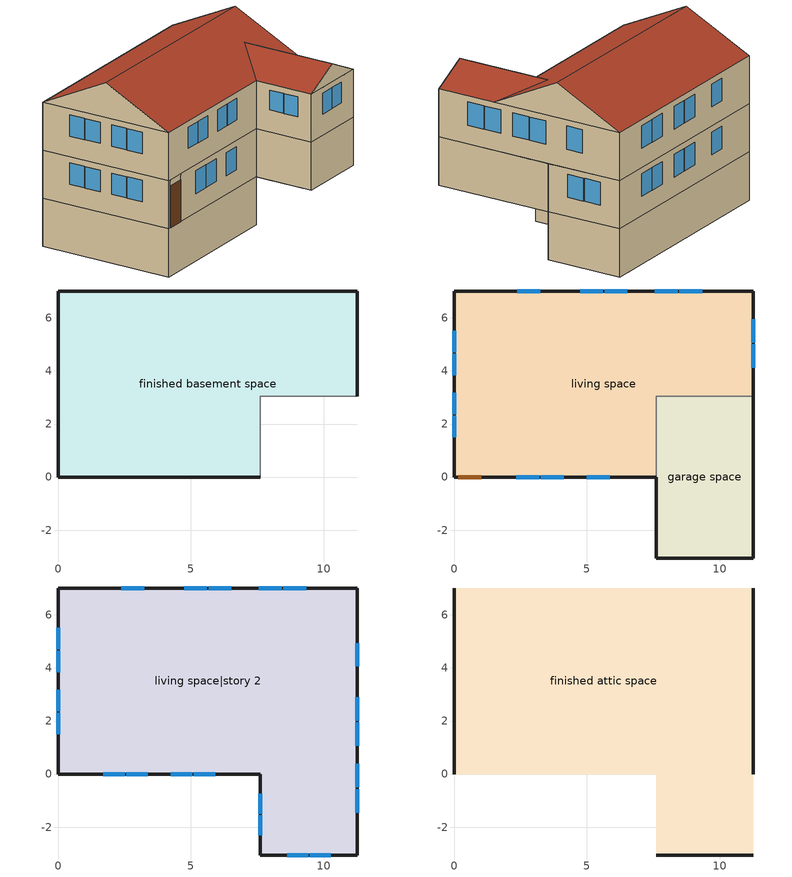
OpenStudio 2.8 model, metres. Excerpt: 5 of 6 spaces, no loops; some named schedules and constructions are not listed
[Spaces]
finished basement space
 floor foundation (FloorFndGrndFinB): 0,0 0,7.01 11.28,7.01 11.28,3.05 7.62,3.05 7.62,0 z-2.44
 wall foundation (WallFndGrndFinB): 11.28,3.05 11.28,7.01 0,7.01 0,0 7.62,0 z-2.44:0
 wall adiabatic (WallIntFinUninsFin): 7.62,0 7.62,3.05 11.28,3.05 z-2.44:0
garage space
 floor foundation (FloorFndGrndUnfinSlab): 7.62,-3.05 7.62,3.05 11.28,3.05 11.28,-3.05 z0
 wall outside (WallExtUninsUnfin): 7.62,0 7.62,-3.05 11.28,-3.05 11.28,3.05 z0:2.44
 wall to living space (WallIntFinInsUnfin Reversed): 11.28,3.05 7.62,3.05 7.62,0 z0:2.44
living space
 floor to finished basement space (FloorFinUninsFin): 0,0 0,7.01 11.28,7.01 11.28,3.05 7.62,3.05 7.62,0 z0
 wall outside (WallExtInsFin): 11.28,3.05 11.28,7.01 0,7.01 0,0 0.13,0 1.05,0 7.62,0 z0:2.44
 window (WindowConstruction): 2.34,0 3.21,0 / 3.27,0 4.14,0 / 5,0 5.86,0 / 9.35,7.01 8.49,7.01 / 8.43,7.01 7.57,7.01 / 6.53,7.01 5.67,7.01 / 5.61,7.01 4.75,7.01 / 3.25,7.01 2.39,7.01 z0.98:2.13; 0,5.52 0,4.7 / 0,4.64 0,3.83 / 0,3.18 0,2.37 / 0,2.31 0,1.49 z1.05:2.13; 11.28,4.12 11.28,5 / 11.28,5.06 11.28,5.94 z0.96:2.13
 door (Door): 0.15,0 1.02,0 z0:2.13
living space|story 2
 floor to garage space (FloorFinInsUnfin): 11.28,3.05 11.28,-3.05 7.62,-3.05 7.62,3.05 z2.44
 floor to living space (FloorFinUninsFin): 11.28,7.01 11.28,3.05 7.62,3.05 7.62,0 0,0 0,7.01 z2.44
 wall outside (WallExtInsFin): 0,7.01 0,0 7.62,0 7.62,-3.05 11.28,-3.05 11.28,7.01 0,7.01 z2.44:4.88
 window (WindowConstruction): 1.7,0 2.51,0 / 2.57,0 3.38,0 / 4.24,0 5.05,0 / 5.11,0 5.92,0 / 0,5.52 0,4.7 / 0,4.64 0,3.83 / 0,3.18 0,2.37 / 0,2.31 0,1.49 z3.49:4.57; 8.62,-3.05 9.42,-3.05 / 9.48,-3.05 10.27,-3.05 z3.51:4.57; 9.35,7.01 8.49,7.01 / 8.43,7.01 7.57,7.01 / 6.53,7.01 5.67,7.01 / 5.61,7.01 4.75,7.01 / 3.25,7.01 2.39,7.01 z3.42:4.57; 7.62,-0.73 7.62,-1.49 / 7.62,-1.55 7.62,-2.31 z3.56:4.57; 11.28,-1.45 11.28,-0.56 / 11.28,-0.5 11.28,0.38 / 11.28,1.07 11.28,1.95 / 11.28,2.01 11.28,2.9 / 11.28,4.05 11.28,4.94 z3.39:4.57
finished attic space
 floor to living space|story 2 (FloorFinUninsFin): 11.28,7.01 11.28,0 0,0 0,7.01 z4.88; 7.62,-3.05 7.62,0 11.28,0 11.28,-3.05 z4.88
 wall outside (WallExtInsFin): 0,3.51,6.63 0,7.01,4.88 0,0,4.88; 11.28,3.51,6.63 11.28,0,4.88 11.28,7.01,4.88; 7.62,-3.05,4.88 11.28,-3.05,4.88 9.45,-3.05,5.79
 roof outside (RoofFinInsExt): 0,3.51,6.63 11.28,3.51,6.63 11.28,7.01,4.88 0,7.01,4.88; 7.62,0,4.88 7.62,-3.05,4.88 9.45,-3.05,5.79 9.45,1.83,5.79; 11.28,0,4.88 9.45,1.83,5.79 9.45,-3.05,5.79 11.28,-3.05,4.88; 0,3.51,6.63 0,0,4.88 7.62,0,4.88 9.45,1.83,5.79 11.28,0,4.88 11.28,3.51,6.63
[Construction]
FloorFinInsUnfin Reversed: Floor Covering, Wood Floor, RoofSheathing, FloorIns
FloorFinUninsFin Reversed: Floor Covering, Wood Floor, RoofSheathing, FloorFinStudAndAirFloor, Drywall 0.5 in.
WallIntFinInsUnfin: WallSheathing, WallStudAndCavity 1
[Schedule:Day]
res occupants schedule allday1; res occupants schedule allday2; res occupants schedule allday3; res occupants schedule allday4; res occupants schedule allday5; res occupants schedule allday6; res occupants schedule allday7; res occupants schedule allday8; res occupants schedule allday9; res occupants schedule allday10; res occupants schedule allday11; res occupants schedule allday12: 7, 0, 1, 8, 0, 0.88, 9, 0, 0.41, 16, 0, 0.24, 17, 0, 0.29, 18, 0, 0.55, 21, 0, 0.9, 24, 0, 1
Window shading schedule allday1; Window shading schedule allday2; Window shading schedule allday3; Window shading schedule allday4; Window shading schedule allday11; Window shading schedule allday12; res shower schedule allday5; res bath schedule allday1; res bath schedule allday2; res bath schedule allday3; res bath schedule allday4; res bath schedule allday6; res bath schedule allday7; Schedule Day 12; Schedule Day 13; Schedule Day 11; Schedule Day 16; res refrig schedule winter design; Schedule Day 17; res cw schedule allday2; res cw schedule allday3; res cw schedule allday4; res cw schedule allday6; Schedule Day 18; res cd gas schedule allday2; res cd gas schedule allday3; res cd gas schedule allday4; res cd gas schedule allday6; Schedule Day 19; res dw schedule allday1; res dw schedule allday2; res dw schedule allday4; res dw schedule allday5; res dw schedule allday7; Schedule Day 22; res range gas|false schedule winter design; Schedule Day 25; res lighting interior winter design; Schedule Day 28; res lighting garage winter design; Schedule Day 31; res lighting exterior winter design; Schedule Day 34; res misc plug loads schedule winter design; res mv_1 dryer exhaust schedule allday2; res mv_1 dryer exhaust schedule allday3; res mv_1 dryer exhaust schedule allday4; res mv_1 dryer exhaust schedule allday6: 24, 0, 0
Window shading schedule allday5; Window shading schedule allday6; Window shading schedule allday7; Window shading schedule allday8; Window shading schedule allday9; Window shading schedule allday10; res ceil fan schedule allday1; res ceil fan schedule allday2; res ceil fan schedule allday3; res ceil fan schedule allday4; res ceil fan schedule allday5; res ceil fan schedule allday6; res ceil fan schedule allday7; res ceil fan schedule allday8; res ceil fan schedule allday9; res ceil fan schedule allday10; res ceil fan schedule allday11; res ceil fan schedule allday12; res refrig schedule summer design; res range gas|false schedule summer design; res lighting interior summer design; res lighting garage summer design; res lighting exterior summer design; res misc plug loads schedule summer design: 24, 0, 1
res shower schedule allday1: 17, 50, 0, 18, 0, 0.0792065, 18, 10, 0.316826, 24, 0, 0
res shower schedule allday2: 23, 0, 0, 23, 10, 0.248714, 24, 0, 0
res shower schedule allday3: 9, 40, 0, 10, 0, 0.319912, 10, 10, 0, 10, 20, 0.464365, 24, 0, 0
res shower schedule allday4: 8, 10, 0, 8, 20, 0.172128, 8, 30, 0.258193, 24, 0, 0
res shower schedule allday6: 5, 10, 0, 5, 20, 0.35256, 5, 30, 0.493583, 21, 20, 0, 21, 30, 0.220132, 21, 40, 0.366887, 24, 0, 0
res shower schedule allday7: 3, 50, 0, 4, 0, 0.157899, 4, 30, 0, 4, 40, 0.489101, 4, 50, 0.0978202, 9, 40, 0, 9, 50, 0.154225, 24, 0, 0
res sink schedule allday1: 6, 40, 0, 6, 50, 0.0086028, 7, 30, 0, 7, 40, 0.0212629, 11, 50, 0, 12, 0, 0.01205, 12, 10, 0.0746492, 12, 40, 0, 12, 50, 0.0014948, 14, 0, 0, 14, 10, 0.0018914, 14, 30, 0, 14, 40, 0.0430445, 15, 30, 0, 15, 40, 0.0015863, 15, 50, 0.0124771, 16, 0, 0.0140024, 18, 10, 0, 18, 20, 0.0001525, 18, 40, 0, 18, 50, 0.108054, 19, 0, 0.0105552, 19, 10, 0.0058572, 19, 30, 0, 19, 40, 0.002593, 21, 0, 0, 21, 10, 0.0084808, 21, 20, 0.0346858, 22, 10, 0, 22, 20, 0.0104026, 22, 50, 0, 23, 0, 0.0011897, 24, 0, 0
res sink schedule allday2: 7, 30, 0, 7, 40, 0.0137584, 7, 50, 0, 8, 0, 0.0368517, 9, 50, 0, 10, 0, 0.111562, 10, 10, 0.0028066, 10, 20, 0, 10, 30, 0.0716901, 12, 30, 0, 12, 40, 0.028432, 15, 20, 0, 15, 30, 0.0456376, 17, 20, 0, 17, 30, 0.0330994, 19, 10, 0, 19, 20, 0.0031117, 19, 30, 0.0042709, 24, 0, 0
res sink schedule allday3: 0, 30, 0, 0, 40, 0.0021049, 3, 30, 0, 3, 40, 0.0138499, 3, 50, 0.0053386, 11, 10, 0, 11, 20, 0.0322758, 11, 30, 0.0024405, 13, 20, 0, 13, 30, 0.0039048, 14, 20, 0, 14, 30, 0.0010677, 16, 30, 0, 16, 40, 0.0026236, 17, 0, 0, 17, 10, 0.0176327, 18, 30, 0, 18, 40, 0.0690055, 22, 20, 0, 22, 30, 0.0258389, 22, 40, 0.0006406, 23, 10, 0, 23, 20, 0.0341672, 24, 0, 0
res sink schedule allday4: 1, 50, 0, 2, 0, 0.03554, 4, 50, 0, 5, 0, 0.0367907, 7, 0, 0, 7, 10, 0.0053996, 7, 20, 0.0198597, 7, 30, 0.0270592, 8, 20, 0, 8, 30, 0.0179683, 8, 40, 0.0655889, 8, 50, 0.0573215, 9, 0, 0, 9, 10, 0.138987, 10, 30, 0, 10, 40, 0.0021354, 11, 10, 0, 11, 20, 0.144966, 11, 30, 0.143319, 11, 40, 0.0082062, 11, 50, 0.0019829, 12, 0, 0.0206833, 14, 10, 0, 14, 20, 0.0084808, 14, 30, 0.00241, 14, 40, 0, 14, 50, 0.0370653, 15, 50, 0, 16, 0, 0.0349298, 17, 10, 0, 17, 20, 0.0017389, 17, 50, 0, 18, 0, 0.035662, 18, 10, 0.0040268, 19, 0, 0, 19, 10, 0.151373, 22, 20, 0, 22, 30, 0.0772118, 24, 0, 0
res sink schedule allday5: 0, 10, 0.0152837, 6, 10, 0, 6, 20, 0.202196, 6, 30, 0.354088, 7, 40, 0, 7, 50, 0.0074436, 12, 0, 0, 12, 10, 0.0003356, 12, 20, 0.0276693, 12, 40, 0, 12, 50, 0.0931361, 13, 10, 0, 13, 20, 0.0402379, 14, 10, 0, 14, 20, 0.0084198, 17, 0, 0, 17, 10, 0.050488, 17, 30, 0, 17, 40, 0.0607687, 18, 0, 0, 18, 10, 0.0286455, 19, 30, 0, 19, 40, 0.0096095, 20, 0, 0, 20, 10, 0.0325808, 22, 40, 0, 22, 50, 0.033435, 24, 0, 0
res sink schedule allday6: 1, 40, 0, 1, 50, 0.156315, 6, 10, 0, 6, 20, 0.0126602, 8, 0, 0, 8, 10, 0.0030506, 8, 20, 0.0008847, 8, 40, 0, 8, 50, 0.0012508, 9, 50, 0, 10, 0, 0.132947, 12, 0, 0, 12, 10, 0.0358756, 13, 40, 0, 13, 50, 0.0626601, 14, 0, 0.0663819, 15, 0, 0, 15, 10, 0.0149481, 15, 50, 0, 16, 0, 0.0352655, 16, 50, 0, 17, 0, 0.0036608, 17, 20, 0, 17, 30, 0.033496, 17, 40, 0, 17, 50, 0.0455765, 18, 0, 0.0424649, 18, 10, 0.0245882, 18, 20, 0.0461866, 18, 30, 0.190055, 18, 40, 0.0491153, 19, 10, 0, 19, 20, 0.0698597, 19, 30, 0, 19, 40, 0.0044844, 19, 50, 0.0025016, 22, 0, 0, 22, 10, 0.0629652, 23, 0, 0, 23, 10, 0.0049115, 24, 0, 0
res sink schedule allday7: 5, 20, 0, 5, 30, 0.0002135, 5, 40, 0.0007931, 6, 0, 0, 6, 10, 0.0058267, 6, 40, 0, 6, 50, 0.266565, 7, 0, 0.0653753, 7, 10, 0, 7, 20, 0.0323673, 9, 0, 0, 9, 10, 0.0221477, 9, 50, 0, 10, 0, 0.0261134, 11, 40, 0, 11, 50, 0.00964, 12, 20, 0, 12, 30, 0.0394753, 16, 0, 0, 16, 10, 0.158145, 16, 20, 0.0459426, 16, 30, 0.0755339, 16, 40, 0.0537828, 17, 10, 0, 17, 20, 0.140635, 17, 30, 0.0449664, 17, 40, 0.0014338, 18, 40, 0, 18, 50, 0.0034777, 19, 0, 0.0079621, 21, 0, 0, 21, 10, 0.059701, 21, 20, 0.0100061, 22, 40, 0, 22, 50, 0.0027456, 23, 30, 0, 23, 40, 9.15e-05, 23, 50, 0.047895, 24, 0, 0
res bath schedule allday5: 10, 30, 0, 10, 50, 0.361288, 24, 0, 0
res hot water distribution schedule allday1; res hot water distribution schedule allday2; res hot water distribution schedule allday3; res hot water distribution schedule allday4; res hot water distribution schedule allday5; res hot water distribution schedule allday6; res hot water distribution schedule allday7; res hot water distribution schedule allday8; res hot water distribution schedule allday9; res hot water distribution schedule allday10; res hot water distribution schedule allday11; res hot water distribution schedule allday12: 1, 0, 0.078424, 2, 0, 0.0392749, 4, 0, 0.00981873, 5, 0, 0.0392749, 6, 0, 0.274547, 7, 0, 0.941213, 8, 0, 1, 9, 0, 0.960725, 10, 0, 0.843152, 11, 0, 0.764728, 12, 0, 0.60788, 13, 0, 0.529456, 15, 0, 0.470544, 16, 0, 0.411757, 17, 0, 0.548968, 18, 0, 0.725453, 19, 0, 0.86279, 20, 0, 0.823515, 21, 0, 0.745091, 22, 0, 0.60788, 23, 0, 0.529456, 24, 0, 0.294058
res heating setpoint allday1; res heating setpoint allday2; res heating setpoint allday3; res heating setpoint allday4; res heating setpoint allday5; res heating setpoint allday6; res heating setpoint allday7; res heating setpoint allday8; res heating setpoint allday9; res heating setpoint allday10; res heating setpoint allday11; res heating setpoint allday12: 24, 0, 21.6667
res heating setpoint winter design; res cooling setpoint winter design: 24, 0, 21.1111
res heating setpoint summer design; res cooling setpoint summer design; res nv_1 temp schedule allday1; res nv_1 temp schedule allday2; res nv_1 temp schedule allday3; res nv_1 temp schedule allday4; res nv_1 temp schedule allday11; res nv_1 temp schedule allday12: 24, 0, 23.8889
res cooling setpoint allday1; res cooling setpoint allday2; res cooling setpoint allday3; res cooling setpoint allday4; res cooling setpoint allday5; res cooling setpoint allday6; res cooling setpoint allday7; res cooling setpoint allday8; res cooling setpoint allday9; res cooling setpoint allday10; res cooling setpoint allday11; res cooling setpoint allday12: 1, 0, 24.4444, 2, 0, 24.4444, 3, 0, 24.4444, 4, 0, 24.4444, 5, 0, 24.4444, 6, 0, 24.4444, 7, 0, 24.4444, 8, 0, 24.4444, 9, 0, 24.4444, 10, 0, 24.4444, 11, 0, 24.4444, 12, 0, 24.4444, 13, 0, 24.4444, 14, 0, 24.4444, 15, 0, 24.4444, 16, 0, 24.4444, 17, 0, 24.4444, 18, 0, 24.4444, 19, 0, 24.4444, 20, 0, 24.4444, 21, 0, 24.4444, 22, 0, 24.4444, 23, 0, 24.4444, 24, 0, 24.4444
res ceil fan benchmark|finished basement space schedule allday1; res ceil fan benchmark|finished basement space schedule allday12: 1, 0, 0.559347, 3, 0, 0.517396, 4, 0, 0.503412, 5, 0, 0.461461, 6, 0, 0.503412, 7, 0, 0.601298, 8, 0, 0.657232, 9, 0, 0.475445, 10, 0, 0.321624, 11, 0, 0.335608, 12, 0, 0.349592, 13, 0, 0.335608, 14, 0, 0.391543, 15, 0, 0.433494, 16, 0, 0.447477, 17, 0, 0.545363, 18, 0, 0.741134, 19, 0, 0.880971, 20, 0, 0.936905, 21, 0, 0.99284, 22, 0, 0.964873, 23, 0, 0.825036, 24, 0, 0.699183
res ceil fan benchmark|finished basement space schedule allday2: 1, 0, 0.56338, 3, 0, 0.521127, 4, 0, 0.507042, 5, 0, 0.464789, 6, 0, 0.507042, 7, 0, 0.605634, 8, 0, 0.661972, 9, 0, 0.478873, 10, 0, 0.323944, 11, 0, 0.338028, 12, 0, 0.352113, 13, 0, 0.338028, 14, 0, 0.394366, 15, 0, 0.43662, 16, 0, 0.450704, 17, 0, 0.549296, 18, 0, 0.746479, 19, 0, 0.887324, 20, 0, 0.943662, 21, 0, 1, 22, 0, 0.971831, 23, 0, 0.830986, 24, 0, 0.704225
res ceil fan benchmark|finished basement space schedule allday3; res ceil fan benchmark|finished basement space schedule allday5: 1, 0, 0.445057, 3, 0, 0.411678, 4, 0, 0.400551, 5, 0, 0.367172, 6, 0, 0.400551, 7, 0, 0.478436, 8, 0, 0.522942, 9, 0, 0.378298, 10, 0, 0.255908, 11, 0, 0.267034, 12, 0, 0.278161, 13, 0, 0.267034, 14, 0, 0.31154, 15, 0, 0.344919, 16, 0, 0.356046, 17, 0, 0.433931, 18, 0, 0.5897, 19, 0, 0.700965, 20, 0, 0.74547, 21, 0, 0.789976, 22, 0, 0.767723, 23, 0, 0.656459, 24, 0, 0.556321
res ceil fan benchmark|finished basement space schedule allday4: 1, 0, 0.443264, 3, 0, 0.410019, 4, 0, 0.398938, 5, 0, 0.365693, 6, 0, 0.398938, 7, 0, 0.476509, 8, 0, 0.520835, 9, 0, 0.376775, 10, 0, 0.254877, 11, 0, 0.265959, 12, 0, 0.27704, 13, 0, 0.265959, 14, 0, 0.310285, 15, 0, 0.34353, 16, 0, 0.354611, 17, 0, 0.432183, 18, 0, 0.587325, 19, 0, 0.698141, 20, 0, 0.742468, 21, 0, 0.786794, 22, 0, 0.764631, 23, 0, 0.653815, 24, 0, 0.55408
res ceil fan benchmark|finished basement space schedule allday6; res ceil fan benchmark|finished basement space schedule allday9: 1, 0, 0.370657, 3, 0, 0.342857, 4, 0, 0.333591, 5, 0, 0.305792, 6, 0, 0.333591, 7, 0, 0.398456, 8, 0, 0.435522, 9, 0, 0.315058, 10, 0, 0.213128, 11, 0, 0.222394, 12, 0, 0.23166, 13, 0, 0.222394, 14, 0, 0.25946, 15, 0, 0.287259, 16, 0, 0.296525, 17, 0, 0.36139, 18, 0, 0.49112, 19, 0, 0.583784, 20, 0, 0.62085, 21, 0, 0.657916, 22, 0, 0.639383, 23, 0, 0.546719, 24, 0, 0.463321
res ceil fan benchmark|finished basement space schedule allday7; res ceil fan benchmark|finished basement space schedule allday8: 1, 0, 0.367968, 3, 0, 0.34037, 4, 0, 0.331171, 5, 0, 0.303573, 6, 0, 0.331171, 7, 0, 0.395565, 8, 0, 0.432362, 9, 0, 0.312772, 10, 0, 0.211581, 11, 0, 0.220781, 12, 0, 0.22998, 13, 0, 0.220781, 14, 0, 0.257577, 15, 0, 0.285175, 16, 0, 0.294374, 17, 0, 0.358768, 18, 0, 0.487557, 19, 0, 0.579549, 20, 0, 0.616346, 21, 0, 0.653142, 22, 0, 0.634744, 23, 0, 0.542752, 24, 0, 0.459959
res ceil fan benchmark|finished basement space schedule allday10: 1, 0, 0.443712, 3, 0, 0.410434, 4, 0, 0.399341, 5, 0, 0.366063, 6, 0, 0.399341, 7, 0, 0.476991, 8, 0, 0.521362, 9, 0, 0.377156, 10, 0, 0.255135, 11, 0, 0.266227, 12, 0, 0.27732, 13, 0, 0.266227, 14, 0, 0.310599, 15, 0, 0.343877, 16, 0, 0.35497, 17, 0, 0.43262, 18, 0, 0.587919, 19, 0, 0.698847, 20, 0, 0.743218, 21, 0, 0.787589, 22, 0, 0.765404, 23, 0, 0.654476, 24, 0, 0.55464
res ceil fan benchmark|finished basement space schedule allday11: 1, 0, 0.442368, 3, 0, 0.40919, 4, 0, 0.398131, 5, 0, 0.364953, 6, 0, 0.398131, 7, 0, 0.475545, 8, 0, 0.519782, 9, 0, 0.376013, 10, 0, 0.254361, 11, 0, 0.265421, 12, 0, 0.27648, 13, 0, 0.265421, 14, 0, 0.309657, 15, 0, 0.342835, 16, 0, 0.353894, 17, 0, 0.431309, 18, 0, 0.586137, 19, 0, 0.696729, 20, 0, 0.740966, 21, 0, 0.785203, 22, 0, 0.763084, 23, 0, 0.652493, 24, 0, 0.55296
res refrig schedule allday1; res refrig schedule allday12: 1, 0, 0.610949, 2, 0, 0.595675, 3, 0, 0.580401, 4, 0, 0.565128, 6, 0, 0.549854, 7, 0, 0.580401, 8, 0, 0.610949, 10, 0, 0.626223, 12, 0, 0.610949, 15, 0, 0.641496, 16, 0, 0.626223, 17, 0, 0.672044, 18, 0, 0.733139, 19, 0, 0.763686, 20, 0, 0.733139, 21, 0, 0.717865, 22, 0, 0.702591, 23, 0, 0.672044, 24, 0, 0.626223
res refrig schedule allday2: 1, 0, 0.609489, 2, 0, 0.594252, 3, 0, 0.579015, 4, 0, 0.563777, 6, 0, 0.54854, 7, 0, 0.579015, 8, 0, 0.609489, 10, 0, 0.624726, 12, 0, 0.609489, 15, 0, 0.639964, 16, 0, 0.624726, 17, 0, 0.670438, 18, 0, 0.731387, 19, 0, 0.761861, 20, 0, 0.731387, 21, 0, 0.71615, 22, 0, 0.700912, 23, 0, 0.670438, 24, 0, 0.624726
res refrig schedule allday3; res refrig schedule allday4; res refrig schedule allday5: 1, 0, 0.791241, 2, 0, 0.77146, 3, 0, 0.751679, 4, 0, 0.731898, 6, 0, 0.712117, 7, 0, 0.751679, 8, 0, 0.791241, 10, 0, 0.811022, 12, 0, 0.791241, 15, 0, 0.830803, 16, 0, 0.811022, 17, 0, 0.870365, 18, 0, 0.949489, 19, 0, 0.989051, 20, 0, 0.949489, 21, 0, 0.929708, 22, 0, 0.909927, 23, 0, 0.870365, 24, 0, 0.811022
res refrig schedule allday6; res refrig schedule allday7; res refrig schedule allday8; res refrig schedule allday9: 1, 0, 0.8, 2, 0, 0.78, 3, 0, 0.76, 4, 0, 0.74, 6, 0, 0.72, 7, 0, 0.76, 8, 0, 0.8, 10, 0, 0.82, 12, 0, 0.8, 15, 0, 0.84, 16, 0, 0.82, 17, 0, 0.88, 18, 0, 0.96, 19, 0, 1, 20, 0, 0.96, 21, 0, 0.94, 22, 0, 0.92, 23, 0, 0.88, 24, 0, 0.82
res refrig schedule allday10: 1, 0, 0.679562, 2, 0, 0.662573, 3, 0, 0.645584, 4, 0, 0.628595, 6, 0, 0.611606, 7, 0, 0.645584, 8, 0, 0.679562, 10, 0, 0.696551, 12, 0, 0.679562, 15, 0, 0.71354, 16, 0, 0.696551, 17, 0, 0.747518, 18, 0, 0.815474, 19, 0, 0.849453, 20, 0, 0.815474, 21, 0, 0.798485, 22, 0, 0.781496, 23, 0, 0.747518, 24, 0, 0.696551
res refrig schedule allday11: 1, 0, 0.675182, 2, 0, 0.658303, 3, 0, 0.641423, 4, 0, 0.624544, 6, 0, 0.607664, 7, 0, 0.641423, 8, 0, 0.675182, 10, 0, 0.692062, 12, 0, 0.675182, 15, 0, 0.708942, 16, 0, 0.692062, 17, 0, 0.742701, 18, 0, 0.810219, 19, 0, 0.843978, 20, 0, 0.810219, 21, 0, 0.793339, 22, 0, 0.77646, 23, 0, 0.742701, 24, 0, 0.692062
res cw schedule allday1: 8, 0, 0, 8, 10, 0.0422513, 8, 20, 0.139377, 15, 40, 0, 15, 50, 0.0351558, 24, 0, 0
res cw schedule allday5: 5, 0, 0, 5, 10, 0.0062714, 5, 20, 0.086794, 5, 30, 0.0340302, 10, 0, 0, 10, 10, 0.0069146, 10, 20, 0.109427, 19, 0, 0, 19, 10, 0.0524824, 20, 10, 0, 20, 20, 0.0193769, 21, 30, 0, 21, 40, 0.0743518, 24, 0, 0
res cw schedule allday7: 12, 10, 0, 12, 20, 0.0228141, 13, 30, 0, 13, 40, 0.0017487, 24, 0, 0
res cd gas schedule allday1: 9, 0, 0, 9, 10, 0.0422513, 9, 20, 0.139377, 16, 40, 0, 16, 50, 0.0351558, 24, 0, 0
res cd gas schedule allday5: 6, 0, 0, 6, 10, 0.0062714, 6, 20, 0.086794, 6, 30, 0.0340302, 11, 0, 0, 11, 10, 0.0069146, 11, 20, 0.109427, 20, 0, 0, 20, 10, 0.0524824, 21, 10, 0, 21, 20, 0.0193769, 22, 30, 0, 22, 40, 0.0743518, 24, 0, 0
res cd gas schedule allday7: 13, 10, 0, 13, 20, 0.0228141, 14, 30, 0, 14, 40, 0.0017487, 24, 0, 0
res dw schedule allday3: 19, 10, 0, 19, 20, 0.110759, 19, 30, 0.0867938, 19, 40, 0.0406621, 19, 50, 0.100756, 24, 0, 0
res dw schedule allday6: 11, 50, 0, 12, 0, 0.0857862, 12, 10, 0.0413458, 12, 20, 0.105578, 12, 30, 0.0941346, 20, 40, 0, 20, 50, 0.0610651, 21, 0, 0.0729039, 21, 10, 0.065923, 21, 20, 0.0901044, 21, 30, 0.0751709, 21, 40, 0.0654552, 24, 0, 0
res range gas|false schedule allday1; res range gas|false schedule allday2; res range gas|false schedule allday12: 2, 0, 0.0466667, 4, 0, 0.0266667, 5, 0, 0.0466667, 6, 0, 0.0733333, 7, 0, 0.166667, 8, 0, 0.28, 9, 0, 0.306667, 10, 0, 0.32, 11, 0, 0.28, 12, 0, 0.333333, 13, 0, 0.38, 14, 0, 0.306667, 15, 0, 0.38, 16, 0, 0.293333, 17, 0, 0.613333, 18, 0, 1, 19, 0, 0.78, 20, 0, 0.4, 21, 0, 0.233333, 22, 0, 0.166667, 23, 0, 0.106667, 24, 0, 0.0733333
res range gas|false schedule allday3; res range gas|false schedule allday5: 2, 0, 0.0421574, 4, 0, 0.0240899, 5, 0, 0.0421574, 6, 0, 0.0662473, 7, 0, 0.150562, 8, 0, 0.252944, 9, 0, 0.277034, 10, 0, 0.289079, 11, 0, 0.252944, 12, 0, 0.301124, 13, 0, 0.343282, 14, 0, 0.277034, 15, 0, 0.343282, 16, 0, 0.264989, 17, 0, 0.554069, 18, 0, 0.903373, 19, 0, 0.704631, 20, 0, 0.361349, 21, 0, 0.210787, 22, 0, 0.150562, 23, 0, 0.0963598, 24, 0, 0.0662473
res range gas|false schedule allday4: 2, 0, 0.0419872, 4, 0, 0.0239927, 5, 0, 0.0419872, 6, 0, 0.0659799, 7, 0, 0.149954, 8, 0, 0.251923, 9, 0, 0.275916, 10, 0, 0.287912, 11, 0, 0.251923, 12, 0, 0.299909, 13, 0, 0.341896, 14, 0, 0.275916, 15, 0, 0.341896, 16, 0, 0.26392, 17, 0, 0.551832, 18, 0, 0.899727, 19, 0, 0.701787, 20, 0, 0.359891, 21, 0, 0.209936, 22, 0, 0.149954, 23, 0, 0.0959708, 24, 0, 0.0659799
res range gas|false schedule allday6; res range gas|false schedule allday9: 2, 0, 0.0378608, 4, 0, 0.0216348, 5, 0, 0.0378608, 6, 0, 0.0594956, 7, 0, 0.135217, 8, 0, 0.227165, 9, 0, 0.2488, 10, 0, 0.259617, 11, 0, 0.227165, 12, 0, 0.270435, 13, 0, 0.308295, 14, 0, 0.2488, 15, 0, 0.308295, 16, 0, 0.237982, 17, 0, 0.4976, 18, 0, 0.811304, 19, 0, 0.632817, 20, 0, 0.324521, 21, 0, 0.189304, 22, 0, 0.135217, 23, 0, 0.086539, 24, 0, 0.0594956
res range gas|false schedule allday7; res range gas|false schedule allday8: 2, 0, 0.0381161, 4, 0, 0.0217806, 5, 0, 0.0381161, 6, 0, 0.0598967, 7, 0, 0.136129, 8, 0, 0.228696, 9, 0, 0.250477, 10, 0, 0.261367, 11, 0, 0.228696, 12, 0, 0.272258, 13, 0, 0.310374, 14, 0, 0.250477, 15, 0, 0.310374, 16, 0, 0.239587, 17, 0, 0.500954, 18, 0, 0.816773, 19, 0, 0.637083, 20, 0, 0.326709, 21, 0, 0.19058, 22, 0, 0.136129, 23, 0, 0.0871225, 24, 0, 0.0598967
res range gas|false schedule allday10; res range gas|false schedule allday11: 2, 0, 0.0461562, 4, 0, 0.026375, 5, 0, 0.0461562, 6, 0, 0.0725311, 7, 0, 0.164844, 8, 0, 0.276937, 9, 0, 0.303312, 10, 0, 0.3165, 11, 0, 0.276937, 12, 0, 0.329687, 13, 0, 0.375843, 14, 0, 0.303312, 15, 0, 0.375843, 16, 0, 0.290125, 17, 0, 0.606624, 18, 0, 0.989061, 19, 0, 0.771468, 20, 0, 0.395624, 21, 0, 0.230781, 22, 0, 0.164844, 23, 0, 0.1055, 24, 0, 0.0725311
res lighting interior allday1; res lighting garage allday1; res lighting exterior allday1: 1, 0, 0.123751, 2, 0, 0.0742506, 4, 0, 0.0495004, 5, 0, 0.0550333, 6, 0, 0.151005, 7, 0, 0.354518, 8, 0, 0.448634, 9, 0, 0.476771, 10, 0, 0.490088, 11, 0, 0.476763, 12, 0, 0.458301, 13, 0, 0.444976, 14, 0, 0.441055, 15, 0, 0.447927, 16, 0, 0.48986, 17, 0, 0.601585, 18, 0, 0.797807, 19, 0, 0.978646, 20, 0, 0.990805, 21, 0, 0.822578, 22, 0, 0.620621, 23, 0, 0.536431, 24, 0, 0.249225
res lighting interior allday2; res lighting garage allday2; res lighting exterior allday2: 1, 0, 0.123751, 2, 0, 0.0742506, 4, 0, 0.0495004, 5, 0, 0.0547503, 6, 0, 0.149594, 7, 0, 0.351204, 8, 0, 0.44444, 9, 0, 0.470027, 10, 0, 0.480931, 11, 0, 0.467731, 12, 0, 0.449442, 13, 0, 0.436241, 14, 0, 0.432357, 15, 0, 0.435458, 16, 0, 0.457541, 17, 0, 0.526174, 18, 0, 0.674382, 19, 0, 0.867815, 20, 0, 0.979613, 21, 0, 0.912905, 22, 0, 0.727145, 23, 0, 0.638088, 24, 0, 0.249225
res lighting interior allday3; res lighting garage allday3; res lighting exterior allday3: 1, 0, 0.123751, 2, 0, 0.0742506, 4, 0, 0.0495004, 5, 0, 0.0539769, 6, 0, 0.145737, 7, 0, 0.342151, 8, 0, 0.432984, 9, 0, 0.451822, 10, 0, 0.456356, 11, 0, 0.443495, 12, 0, 0.425678, 13, 0, 0.412817, 14, 0, 0.409033, 15, 0, 0.410444, 16, 0, 0.422423, 17, 0, 0.463778, 18, 0, 0.567207, 19, 0, 0.736351, 20, 0, 0.89541, 21, 0, 0.928337, 22, 0, 0.807462, 23, 0, 0.499769, 24, 0, 0.249225
res lighting interior allday4; res lighting garage allday4; res lighting exterior allday4: 1, 0, 0.123751, 2, 0, 0.0742506, 4, 0, 0.0495004, 5, 0, 0.0529206, 6, 0, 0.14047, 7, 0, 0.329784, 8, 0, 0.417334, 9, 0, 0.427474, 10, 0, 0.423826, 11, 0, 0.411431, 12, 0, 0.394257, 13, 0, 0.381861, 14, 0, 0.378214, 15, 0, 0.377995, 16, 0, 0.379305, 17, 0, 0.386076, 18, 0, 0.412203, 19, 0, 0.483741, 20, 0, 0.618803, 21, 0, 0.782651, 22, 0, 0.880006, 23, 0, 0.59731, 24, 0, 0.249225
res lighting interior allday5; res lighting garage allday5; res lighting exterior allday5: 1, 0, 0.123751, 2, 0, 0.0742506, 4, 0, 0.0495004, 5, 0, 0.0518642, 6, 0, 0.135202, 7, 0, 0.317417, 8, 0, 0.401684, 9, 0, 0.403727, 10, 0, 0.392499, 11, 0, 0.380568, 12, 0, 0.364039, 13, 0, 0.352108, 14, 0, 0.348597, 15, 0, 0.348344, 16, 0, 0.349185, 17, 0, 0.353494, 18, 0, 0.37052, 19, 0, 0.419884, 20, 0, 0.522801, 21, 0, 0.670504, 22, 0, 0.799058, 23, 0, 0.582332, 24, 0, 0.249225
res lighting interior allday6; res lighting garage allday6; res lighting exterior allday6: 1, 0, 0.123751, 2, 0, 0.0742506, 4, 0, 0.0495004, 5, 0, 0.0510908, 6, 0, 0.131346, 7, 0, 0.308364, 8, 0, 0.390227, 9, 0, 0.386724, 10, 0, 0.370329, 11, 0, 0.358738, 12, 0, 0.34268, 13, 0, 0.33109, 14, 0, 0.327679, 15, 0, 0.327431, 16, 0, 0.328169, 17, 0, 0.3317, 18, 0, 0.345176, 19, 0, 0.384002, 20, 0, 0.467137, 21, 0, 0.595227, 22, 0, 0.726082, 23, 0, 0.557461, 24, 0, 0.249225
res lighting interior allday7; res lighting garage allday7; res lighting exterior allday7: 1, 0, 0.123751, 2, 0, 0.0742506, 4, 0, 0.0495004, 5, 0, 0.0508078, 6, 0, 0.129935, 7, 0, 0.30505, 8, 0, 0.386033, 9, 0, 0.380581, 10, 0, 0.362375, 11, 0, 0.350909, 12, 0, 0.335023, 13, 0, 0.323557, 14, 0, 0.320183, 15, 0, 0.319942, 16, 0, 0.320696, 17, 0, 0.324296, 18, 0, 0.337983, 19, 0, 0.377272, 20, 0, 0.461059, 21, 0, 0.589559, 22, 0, 0.71999, 23, 0, 0.553959, 24, 0, 0.249225
res lighting interior allday8; res lighting garage allday8; res lighting exterior allday8: 1, 0, 0.123751, 2, 0, 0.0742506, 4, 0, 0.0495004, 5, 0, 0.0510908, 6, 0, 0.131346, 7, 0, 0.308364, 8, 0, 0.390227, 9, 0, 0.386724, 10, 0, 0.370329, 11, 0, 0.358738, 12, 0, 0.34268, 13, 0, 0.33109, 14, 0, 0.327679, 15, 0, 0.327463, 16, 0, 0.328508, 17, 0, 0.333671, 18, 0, 0.353343, 19, 0, 0.408235, 20, 0, 0.517996, 21, 0, 0.667796, 22, 0, 0.788015, 23, 0, 0.571055, 24, 0, 0.249225
res lighting interior allday9; res lighting garage allday9; res lighting exterior allday9: 1, 0, 0.123751, 2, 0, 0.0742506, 4, 0, 0.0495004, 5, 0, 0.0518642, 6, 0, 0.135202, 7, 0, 0.317417, 8, 0, 0.401684, 9, 0, 0.403727, 10, 0, 0.392499, 11, 0, 0.380568, 12, 0, 0.364039, 13, 0, 0.352108, 14, 0, 0.348597, 15, 0, 0.34858, 16, 0, 0.351275, 17, 0, 0.363405, 18, 0, 0.404274, 19, 0, 0.501103, 20, 0, 0.656115, 21, 0, 0.806081, 22, 0, 0.850995, 23, 0, 0.561051, 24, 0, 0.249225
res lighting interior allday10; res lighting garage allday10; res lighting exterior allday10: 1, 0, 0.123751, 2, 0, 0.0742506, 4, 0, 0.0495004, 5, 0, 0.0529206, 6, 0, 0.14047, 7, 0, 0.329784, 8, 0, 0.417334, 9, 0, 0.427474, 10, 0, 0.423826, 11, 0, 0.411431, 12, 0, 0.394257, 13, 0, 0.381861, 14, 0, 0.378214, 15, 0, 0.378919, 16, 0, 0.386741, 17, 0, 0.41682, 18, 0, 0.500557, 19, 0, 0.655466, 20, 0, 0.829225, 21, 0, 0.905334, 22, 0, 0.820928, 23, 0, 0.509707, 24, 0, 0.249225
res lighting interior allday11; res lighting garage allday11; res lighting exterior allday11: 1, 0, 0.123751, 2, 0, 0.0742506, 4, 0, 0.0495004, 5, 0, 0.0539769, 6, 0, 0.145737, 7, 0, 0.342151, 8, 0, 0.432984, 9, 0, 0.451822, 10, 0, 0.456356, 11, 0, 0.443495, 12, 0, 0.425678, 13, 0, 0.412817, 14, 0, 0.409033, 15, 0, 0.421324, 16, 0, 0.481818, 17, 0, 0.61218, 18, 0, 0.804217, 19, 0, 0.945912, 20, 0, 0.918658, 21, 0, 0.747013, 22, 0, 0.56552, 23, 0, 0.493046, 24, 0, 0.249225
res lighting interior allday12; res lighting garage allday12; res lighting exterior allday12: 1, 0, 0.123751, 2, 0, 0.0742506, 4, 0, 0.0495004, 5, 0, 0.0547503, 6, 0, 0.149594, 7, 0, 0.351204, 8, 0, 0.44444, 9, 0, 0.470027, 10, 0, 0.480931, 11, 0, 0.467731, 12, 0, 0.449442, 13, 0, 0.436241, 14, 0, 0.432357, 15, 0, 0.445561, 16, 0, 0.513103, 17, 0, 0.660674, 18, 0, 0.869445, 19, 0, 1, 20, 0, 0.932675, 21, 0, 0.731582, 22, 0, 0.553643, 23, 0, 0.488328, 24, 0, 0.249225
res misc plug loads schedule allday1; res misc plug loads schedule allday12: 1, 0, 0.655649, 2, 0, 0.618183, 3, 0, 0.599451, 4, 0, 0.580718, 5, 0, 0.599451, 6, 0, 0.618183, 7, 0, 0.693115, 8, 0, 0.786779, 11, 0, 0.805512, 12, 0, 0.824245, 14, 0, 0.842977, 15, 0, 0.824245, 16, 0, 0.86171, 17, 0, 0.899176, 18, 0, 0.974107, 19, 0, 0.99284, 20, 0, 0.936642, 21, 0, 0.880443, 22, 0, 0.842977, 23, 0, 0.749313, 24, 0, 0.674382
res misc plug loads schedule allday2: 1, 0, 0.660377, 2, 0, 0.622642, 3, 0, 0.603774, 4, 0, 0.584906, 5, 0, 0.603774, 6, 0, 0.622642, 7, 0, 0.698113, 8, 0, 0.792453, 11, 0, 0.811321, 12, 0, 0.830189, 14, 0, 0.849057, 15, 0, 0.830189, 16, 0, 0.867925, 17, 0, 0.90566, 18, 0, 0.981132, 19, 0, 1, 20, 0, 0.943396, 21, 0, 0.886792, 22, 0, 0.849057, 23, 0, 0.754717, 24, 0, 0.679245
res misc plug loads schedule allday3; res misc plug loads schedule allday5: 1, 0, 0.521682, 2, 0, 0.491872, 3, 0, 0.476967, 4, 0, 0.462062, 5, 0, 0.476967, 6, 0, 0.491872, 7, 0, 0.551493, 8, 0, 0.626019, 11, 0, 0.640924, 12, 0, 0.655829, 14, 0, 0.670734, 15, 0, 0.655829, 16, 0, 0.68564, 17, 0, 0.71545, 18, 0, 0.775071, 19, 0, 0.789976, 20, 0, 0.745261, 21, 0, 0.700545, 22, 0, 0.670734, 23, 0, 0.596208, 24, 0, 0.536588
res misc plug loads schedule allday4: 1, 0, 0.519581, 2, 0, 0.489891, 3, 0, 0.475045, 4, 0, 0.4602, 5, 0, 0.475045, 6, 0, 0.489891, 7, 0, 0.549271, 8, 0, 0.623497, 11, 0, 0.638342, 12, 0, 0.653187, 14, 0, 0.668033, 15, 0, 0.653187, 16, 0, 0.682878, 17, 0, 0.712568, 18, 0, 0.771949, 19, 0, 0.786794, 20, 0, 0.742258, 21, 0, 0.697723, 22, 0, 0.668033, 23, 0, 0.593807, 24, 0, 0.534426
res misc plug loads schedule allday6; res misc plug loads schedule allday9: 1, 0, 0.434473, 2, 0, 0.409646, 3, 0, 0.397232, 4, 0, 0.384819, 5, 0, 0.397232, 6, 0, 0.409646, 7, 0, 0.4593, 8, 0, 0.521367, 11, 0, 0.533781, 12, 0, 0.546194, 14, 0, 0.558608, 15, 0, 0.546194, 16, 0, 0.571021, 17, 0, 0.595848, 18, 0, 0.645502, 19, 0, 0.657916, 20, 0, 0.620675, 21, 0, 0.583435, 22, 0, 0.558608, 23, 0, 0.49654, 24, 0, 0.446886
res misc plug loads schedule allday7; res misc plug loads schedule allday8: 1, 0, 0.43132, 2, 0, 0.406674, 3, 0, 0.39435, 4, 0, 0.382027, 5, 0, 0.39435, 6, 0, 0.406674, 7, 0, 0.455967, 8, 0, 0.517585, 11, 0, 0.529908, 12, 0, 0.542231, 14, 0, 0.554555, 15, 0, 0.542231, 16, 0, 0.566878, 17, 0, 0.591525, 18, 0, 0.640819, 19, 0, 0.653142, 20, 0, 0.616172, 21, 0, 0.579202, 22, 0, 0.554555, 23, 0, 0.492938, 24, 0, 0.443644
res misc plug loads schedule allday10: 1, 0, 0.520106, 2, 0, 0.490386, 3, 0, 0.475526, 4, 0, 0.460666, 5, 0, 0.475526, 6, 0, 0.490386, 7, 0, 0.549827, 8, 0, 0.624128, 11, 0, 0.638988, 12, 0, 0.653848, 14, 0, 0.668708, 15, 0, 0.653848, 16, 0, 0.683568, 17, 0, 0.713289, 18, 0, 0.772729, 19, 0, 0.787589, 20, 0, 0.743009, 21, 0, 0.698428, 22, 0, 0.668708, 23, 0, 0.594407, 24, 0, 0.534966
res misc plug loads schedule allday11: 1, 0, 0.51853, 2, 0, 0.4889, 3, 0, 0.474085, 4, 0, 0.45927, 5, 0, 0.474085, 6, 0, 0.4889, 7, 0, 0.54816, 8, 0, 0.622236, 11, 0, 0.637051, 12, 0, 0.651867, 14, 0, 0.666682, 15, 0, 0.651867, 16, 0, 0.681497, 17, 0, 0.711127, 18, 0, 0.770388, 19, 0, 0.785203, 20, 0, 0.740757, 21, 0, 0.696312, 22, 0, 0.666682, 23, 0, 0.592606, 24, 0, 0.533345
res nv_1 temp schedule allday5; res nv_1 temp schedule allday6; res nv_1 temp schedule allday7; res nv_1 temp schedule allday8; res nv_1 temp schedule allday9; res nv_1 temp schedule allday10: 24, 0, 22.2222
res nv_1 availability schedule allday1 on; res nv_1 availability schedule allday1 on 1; res nv_1 availability schedule allday1 on 2; res nv_1 availability schedule allday1 on 3; res nv_1 availability schedule allday1 on 4; res nv_1 availability schedule allday1 on 5; res nv_1 availability schedule allday1 on 6; res nv_1 availability schedule allday1 on 7; res nv_1 availability schedule allday1 on 8; res nv_1 availability schedule allday1 on 9; res nv_1 availability schedule allday1 on 10; res nv_1 availability schedule allday1 on 11: 1, 0, 1, 2, 0, 1, 3, 0, 1, 4, 0, 1, 5, 0, 1, 6, 0, 1, 7, 0, 1, 8, 0, 1, 9, 0, 1, 10, 0, 1, 11, 0, 1, 12, 0, 1, 13, 0, 1, 14, 0, 1, 15, 0, 1, 16, 0, 1, 17, 0, 1, 18, 0, 1, 19, 0, 1, 20, 0, 1, 21, 0, 1, 22, 0, 1, 23, 0, 1, 24, 0, 1
res mv_1 range exhaust schedule allday1; res mv_1 range exhaust schedule allday2; res mv_1 range exhaust schedule allday3; res mv_1 range exhaust schedule allday4; res mv_1 range exhaust schedule allday5; res mv_1 range exhaust schedule allday6; res mv_1 range exhaust schedule allday7; res mv_1 range exhaust schedule allday8; res mv_1 range exhaust schedule allday9; res mv_1 range exhaust schedule allday10; res mv_1 range exhaust schedule allday11; res mv_1 range exhaust schedule allday12: 15, 0, 0, 16, 0, 1, 24, 0, 0
res mv_1 bath exhaust schedule allday1; res mv_1 bath exhaust schedule allday2; res mv_1 bath exhaust schedule allday3; res mv_1 bath exhaust schedule allday4; res mv_1 bath exhaust schedule allday5; res mv_1 bath exhaust schedule allday6; res mv_1 bath exhaust schedule allday7; res mv_1 bath exhaust schedule allday8; res mv_1 bath exhaust schedule allday9; res mv_1 bath exhaust schedule allday10; res mv_1 bath exhaust schedule allday11; res mv_1 bath exhaust schedule allday12: 4, 0, 0, 5, 0, 1, 24, 0, 0
res mv_1 dryer exhaust schedule allday1: 7, 0, 0, 7, 10, 0.1, 8, 10, 1, 8, 20, 0.9, 14, 40, 0, 14, 50, 0.8, 15, 0, 1, 15, 10, 0.6, 24, 0, 0
res mv_1 dryer exhaust schedule allday5: 4, 0, 0, 4, 10, 0.2, 5, 40, 1, 5, 50, 0.1, 9, 0, 0, 9, 10, 0.1, 10, 10, 1, 10, 20, 0.9, 18, 0, 0, 18, 10, 0.5, 18, 20, 1, 18, 30, 0.9, 19, 10, 0, 19, 20, 0.1, 19, 40, 1, 19, 50, 0.3, 20, 30, 0, 20, 40, 0.7, 20, 50, 1, 21, 0, 0.7, 24, 0, 0
res mv_1 dryer exhaust schedule allday7: 11, 10, 0, 11, 20, 0.2, 11, 40, 1, 11, 50, 0.2, 12, 30, 0, 12, 40, 0.7, 12, 50, 1, 13, 0, 0.7, 24, 0, 0
[Schedule:Rule] Apply Sunday=Yes; Apply Monday=Yes; Apply Tuesday=Yes; Apply Wednesday=Yes; Apply Thursday=Yes; Apply Friday=Yes; Apply Saturday=Yes
res hot water distribution schedule allday rule4: Schedule Ruleset=res hot water distribution schedule; Rule Order=8; Day Schedule=res hot water distribution schedule allday4; Date Specification Type=DateRange; Start Month=4; Start Day=1; End Month=4; End Day=30
res hot water distribution schedule allday rule5: Schedule Ruleset=res hot water distribution schedule; Rule Order=7; Day Schedule=res hot water distribution schedule allday5; Date Specification Type=DateRange; Start Month=5; Start Day=1; End Month=5; End Day=31
res hot water distribution schedule allday rule6: Schedule Ruleset=res hot water distribution schedule; Rule Order=6; Day Schedule=res hot water distribution schedule allday6; Date Specification Type=DateRange; Start Month=6; Start Day=1; End Month=6; End Day=30
res hot water distribution schedule allday rule7: Schedule Ruleset=res hot water distribution schedule; Rule Order=5; Day Schedule=res hot water distribution schedule allday7; Date Specification Type=DateRange; Start Month=7; Start Day=1; End Month=7; End Day=31
res hot water distribution schedule allday rule8: Schedule Ruleset=res hot water distribution schedule; Rule Order=4; Day Schedule=res hot water distribution schedule allday8; Date Specification Type=DateRange; Start Month=8; Start Day=1; End Month=8; End Day=31
res hot water distribution schedule allday rule9: Schedule Ruleset=res hot water distribution schedule; Rule Order=3; Day Schedule=res hot water distribution schedule allday9; Date Specification Type=DateRange; Start Month=9; Start Day=1; End Month=9; End Day=30
res hot water distribution schedule allday rule10: Schedule Ruleset=res hot water distribution schedule; Rule Order=2; Day Schedule=res hot water distribution schedule allday10; Date Specification Type=DateRange; Start Month=10; Start Day=1; End Month=10; End Day=31
res hot water distribution schedule allday rule11: Schedule Ruleset=res hot water distribution schedule; Rule Order=1; Day Schedule=res hot water distribution schedule allday11; Date Specification Type=DateRange; Start Month=11; Start Day=1; End Month=11; End Day=30
res hot water distribution schedule allday rule12: Schedule Ruleset=res hot water distribution schedule; Rule Order=0; Day Schedule=res hot water distribution schedule allday12; Date Specification Type=DateRange; Start Month=12; Start Day=1; End Month=12; End Day=31
res heating setpoint allday rule1: Schedule Ruleset=res heating setpoint; Rule Order=11; Day Schedule=res heating setpoint allday1; Date Specification Type=DateRange; Start Month=1; Start Day=1; End Month=1; End Day=31
res heating setpoint allday rule2: Schedule Ruleset=res heating setpoint; Rule Order=10; Day Schedule=res heating setpoint allday2; Date Specification Type=DateRange; Start Month=2; Start Day=1; End Month=2; End Day=28
res heating setpoint allday rule3: Schedule Ruleset=res heating setpoint; Rule Order=9; Day Schedule=res heating setpoint allday3; Date Specification Type=DateRange; Start Month=3; Start Day=1; End Month=3; End Day=31
res heating setpoint allday rule4: Schedule Ruleset=res heating setpoint; Rule Order=8; Day Schedule=res heating setpoint allday4; Date Specification Type=DateRange; Start Month=4; Start Day=1; End Month=4; End Day=30
res heating setpoint allday rule5: Schedule Ruleset=res heating setpoint; Rule Order=7; Day Schedule=res heating setpoint allday5; Date Specification Type=DateRange; Start Month=5; Start Day=1; End Month=5; End Day=31
res heating setpoint allday rule6: Schedule Ruleset=res heating setpoint; Rule Order=6; Day Schedule=res heating setpoint allday6; Date Specification Type=DateRange; Start Month=6; Start Day=1; End Month=6; End Day=30
res heating setpoint allday rule7: Schedule Ruleset=res heating setpoint; Rule Order=5; Day Schedule=res heating setpoint allday7; Date Specification Type=DateRange; Start Month=7; Start Day=1; End Month=7; End Day=31
res heating setpoint allday rule8: Schedule Ruleset=res heating setpoint; Rule Order=4; Day Schedule=res heating setpoint allday8; Date Specification Type=DateRange; Start Month=8; Start Day=1; End Month=8; End Day=31
res heating setpoint allday rule9: Schedule Ruleset=res heating setpoint; Rule Order=3; Day Schedule=res heating setpoint allday9; Date Specification Type=DateRange; Start Month=9; Start Day=1; End Month=9; End Day=30
res heating setpoint allday rule10: Schedule Ruleset=res heating setpoint; Rule Order=2; Day Schedule=res heating setpoint allday10; Date Specification Type=DateRange; Start Month=10; Start Day=1; End Month=10; End Day=31
res heating setpoint allday rule11: Schedule Ruleset=res heating setpoint; Rule Order=1; Day Schedule=res heating setpoint allday11; Date Specification Type=DateRange; Start Month=11; Start Day=1; End Month=11; End Day=30
res heating setpoint allday rule12: Schedule Ruleset=res heating setpoint; Rule Order=0; Day Schedule=res heating setpoint allday12; Date Specification Type=DateRange; Start Month=12; Start Day=1; End Month=12; End Day=31
res cooling setpoint allday rule1: Schedule Ruleset=res cooling setpoint; Rule Order=11; Day Schedule=res cooling setpoint allday1; Date Specification Type=DateRange; Start Month=1; Start Day=1; End Month=1; End Day=31
res cooling setpoint allday rule2: Schedule Ruleset=res cooling setpoint; Rule Order=10; Day Schedule=res cooling setpoint allday2; Date Specification Type=DateRange; Start Month=2; Start Day=1; End Month=2; End Day=28
res cooling setpoint allday rule3: Schedule Ruleset=res cooling setpoint; Rule Order=9; Day Schedule=res cooling setpoint allday3; Date Specification Type=DateRange; Start Month=3; Start Day=1; End Month=3; End Day=31
res cooling setpoint allday rule4: Schedule Ruleset=res cooling setpoint; Rule Order=8; Day Schedule=res cooling setpoint allday4; Date Specification Type=DateRange; Start Month=4; Start Day=1; End Month=4; End Day=30
res cooling setpoint allday rule5: Schedule Ruleset=res cooling setpoint; Rule Order=7; Day Schedule=res cooling setpoint allday5; Date Specification Type=DateRange; Start Month=5; Start Day=1; End Month=5; End Day=31
res cooling setpoint allday rule6: Schedule Ruleset=res cooling setpoint; Rule Order=6; Day Schedule=res cooling setpoint allday6; Date Specification Type=DateRange; Start Month=6; Start Day=1; End Month=6; End Day=30
res cooling setpoint allday rule7: Schedule Ruleset=res cooling setpoint; Rule Order=5; Day Schedule=res cooling setpoint allday7; Date Specification Type=DateRange; Start Month=7; Start Day=1; End Month=7; End Day=31
res cooling setpoint allday rule8: Schedule Ruleset=res cooling setpoint; Rule Order=4; Day Schedule=res cooling setpoint allday8; Date Specification Type=DateRange; Start Month=8; Start Day=1; End Month=8; End Day=31
res cooling setpoint allday rule9: Schedule Ruleset=res cooling setpoint; Rule Order=3; Day Schedule=res cooling setpoint allday9; Date Specification Type=DateRange; Start Month=9; Start Day=1; End Month=9; End Day=30
res cooling setpoint allday rule10: Schedule Ruleset=res cooling setpoint; Rule Order=2; Day Schedule=res cooling setpoint allday10; Date Specification Type=DateRange; Start Month=10; Start Day=1; End Month=10; End Day=31
res cooling setpoint allday rule11: Schedule Ruleset=res cooling setpoint; Rule Order=1; Day Schedule=res cooling setpoint allday11; Date Specification Type=DateRange; Start Month=11; Start Day=1; End Month=11; End Day=30
res cooling setpoint allday rule12: Schedule Ruleset=res cooling setpoint; Rule Order=0; Day Schedule=res cooling setpoint allday12; Date Specification Type=DateRange; Start Month=12; Start Day=1; End Month=12; End Day=31
res ceil fan benchmark|finished basement space schedule allday rule1: Schedule Ruleset=res ceil fan benchmark|finished basement space schedule; Rule Order=11; Day Schedule=res ceil fan benchmark|finished basement space schedule allday1; Date Specification Type=DateRange; Start Month=1; Start Day=1; End Month=1; End Day=31
res ceil fan benchmark|finished basement space schedule allday rule2: Schedule Ruleset=res ceil fan benchmark|finished basement space schedule; Rule Order=10; Day Schedule=res ceil fan benchmark|finished basement space schedule allday2; Date Specification Type=DateRange; Start Month=2; Start Day=1; End Month=2; End Day=28
res ceil fan benchmark|finished basement space schedule allday rule3: Schedule Ruleset=res ceil fan benchmark|finished basement space schedule; Rule Order=9; Day Schedule=res ceil fan benchmark|finished basement space schedule allday3; Date Specification Type=DateRange; Start Month=3; Start Day=1; End Month=3; End Day=31
res ceil fan benchmark|finished basement space schedule allday rule4: Schedule Ruleset=res ceil fan benchmark|finished basement space schedule; Rule Order=8; Day Schedule=res ceil fan benchmark|finished basement space schedule allday4; Date Specification Type=DateRange; Start Month=4; Start Day=1; End Month=4; End Day=30
res ceil fan benchmark|finished basement space schedule allday rule5: Schedule Ruleset=res ceil fan benchmark|finished basement space schedule; Rule Order=7; Day Schedule=res ceil fan benchmark|finished basement space schedule allday5; Date Specification Type=DateRange; Start Month=5; Start Day=1; End Month=5; End Day=31
res ceil fan benchmark|finished basement space schedule allday rule6: Schedule Ruleset=res ceil fan benchmark|finished basement space schedule; Rule Order=6; Day Schedule=res ceil fan benchmark|finished basement space schedule allday6; Date Specification Type=DateRange; Start Month=6; Start Day=1; End Month=6; End Day=30
res ceil fan benchmark|finished basement space schedule allday rule7: Schedule Ruleset=res ceil fan benchmark|finished basement space schedule; Rule Order=5; Day Schedule=res ceil fan benchmark|finished basement space schedule allday7; Date Specification Type=DateRange; Start Month=7; Start Day=1; End Month=7; End Day=31
res ceil fan benchmark|finished basement space schedule allday rule8: Schedule Ruleset=res ceil fan benchmark|finished basement space schedule; Rule Order=4; Day Schedule=res ceil fan benchmark|finished basement space schedule allday8; Date Specification Type=DateRange; Start Month=8; Start Day=1; End Month=8; End Day=31
res ceil fan benchmark|finished basement space schedule allday rule9: Schedule Ruleset=res ceil fan benchmark|finished basement space schedule; Rule Order=3; Day Schedule=res ceil fan benchmark|finished basement space schedule allday9; Date Specification Type=DateRange; Start Month=9; Start Day=1; End Month=9; End Day=30
res ceil fan benchmark|finished basement space schedule allday rule10: Schedule Ruleset=res ceil fan benchmark|finished basement space schedule; Rule Order=2; Day Schedule=res ceil fan benchmark|finished basement space schedule allday10; Date Specification Type=DateRange; Start Month=10; Start Day=1; End Month=10; End Day=31
res ceil fan benchmark|finished basement space schedule allday rule11: Schedule Ruleset=res ceil fan benchmark|finished basement space schedule; Rule Order=1; Day Schedule=res ceil fan benchmark|finished basement space schedule allday11; Date Specification Type=DateRange; Start Month=11; Start Day=1; End Month=11; End Day=30
res ceil fan benchmark|finished basement space schedule allday rule12: Schedule Ruleset=res ceil fan benchmark|finished basement space schedule; Rule Order=0; Day Schedule=res ceil fan benchmark|finished basement space schedule allday12; Date Specification Type=DateRange; Start Month=12; Start Day=1; End Month=12; End Day=31
res refrig schedule allday rule1: Schedule Ruleset=res refrig schedule; Rule Order=11; Day Schedule=res refrig schedule allday1; Date Specification Type=DateRange; Start Month=1; Start Day=1; End Month=1; End Day=31
res refrig schedule allday rule2: Schedule Ruleset=res refrig schedule; Rule Order=10; Day Schedule=res refrig schedule allday2; Date Specification Type=DateRange; Start Month=2; Start Day=1; End Month=2; End Day=28
res refrig schedule allday rule3: Schedule Ruleset=res refrig schedule; Rule Order=9; Day Schedule=res refrig schedule allday3; Date Specification Type=DateRange; Start Month=3; Start Day=1; End Month=3; End Day=31
res refrig schedule allday rule4: Schedule Ruleset=res refrig schedule; Rule Order=8; Day Schedule=res refrig schedule allday4; Date Specification Type=DateRange; Start Month=4; Start Day=1; End Month=4; End Day=30
res refrig schedule allday rule5: Schedule Ruleset=res refrig schedule; Rule Order=7; Day Schedule=res refrig schedule allday5; Date Specification Type=DateRange; Start Month=5; Start Day=1; End Month=5; End Day=31
res refrig schedule allday rule6: Schedule Ruleset=res refrig schedule; Rule Order=6; Day Schedule=res refrig schedule allday6; Date Specification Type=DateRange; Start Month=6; Start Day=1; End Month=6; End Day=30
res refrig schedule allday rule7: Schedule Ruleset=res refrig schedule; Rule Order=5; Day Schedule=res refrig schedule allday7; Date Specification Type=DateRange; Start Month=7; Start Day=1; End Month=7; End Day=31
res refrig schedule allday rule8: Schedule Ruleset=res refrig schedule; Rule Order=4; Day Schedule=res refrig schedule allday8; Date Specification Type=DateRange; Start Month=8; Start Day=1; End Month=8; End Day=31
res refrig schedule allday rule9: Schedule Ruleset=res refrig schedule; Rule Order=3; Day Schedule=res refrig schedule allday9; Date Specification Type=DateRange; Start Month=9; Start Day=1; End Month=9; End Day=30
res refrig schedule allday rule10: Schedule Ruleset=res refrig schedule; Rule Order=2; Day Schedule=res refrig schedule allday10; Date Specification Type=DateRange; Start Month=10; Start Day=1; End Month=10; End Day=31
res refrig schedule allday rule11: Schedule Ruleset=res refrig schedule; Rule Order=1; Day Schedule=res refrig schedule allday11; Date Specification Type=DateRange; Start Month=11; Start Day=1; End Month=11; End Day=30
res refrig schedule allday rule12: Schedule Ruleset=res refrig schedule; Rule Order=0; Day Schedule=res refrig schedule allday12; Date Specification Type=DateRange; Start Month=12; Start Day=1; End Month=12; End Day=31
res cw schedule allday ruleset1: Schedule Ruleset=res cw schedule; Rule Order=6; Day Schedule=res cw schedule allday1; Date Specification Type=SpecificDates; Specific Month 1=1; Specific Day 1=1; Specific Month 2=1; Specific Day 2=8; Specific Month 3=1; Specific Day 3=15; Specific Month 4=1; Specific Day 4=22; Specific Month 5=1; Specific Day 5=29; Specific Month 6=2; Specific Day 6=5; Specific Month 7=2; Specific Day 7=12; Specific Month 8=2; Specific Day 8=19; Specific Month 9=2; Specific Day 9=26; Specific Month 10=3; Specific Day 10=5; Specific Month 11=3; Specific Day 11=12; Specific Month 12=3; Specific Day 12=19; Specific Month 13=3; Specific Day 13=26; Specific Month 14=4; Specific Day 14=2; Specific Month 15=4; Specific Day 15=9; Specific Month 16=4; Specific Day 16=16; Specific Month 17=4; Specific Day 17=23; Specific Month 18=4; Specific Day 18=30; Specific Month 19=5; Specific Day 19=7; Specific Month 20=5; Specific Day 20=14; Specific Month 21=5; Specific Day 21=21; Specific Month 22=5; Specific Day 22=28; Specific Month 23=6; Specific Day 23=4; Specific Month 24=6; Specific Day 24=11; Specific Month 25=6; Specific Day 25=18; Specific Month 26=6; Specific Day 26=25; Specific Month 27=7; Specific Day 27=2; Specific Month 28=7; Specific Day 28=9; Specific Month 29=7; Specific Day 29=16; Specific Month 30=7; Specific Day 30=23; Specific Month 31=7; Specific Day 31=30; Specific Month 32=8; Specific Day 32=6; Specific Month 33=8; Specific Day 33=13; Specific Month 34=8; Specific Day 34=20; Specific Month 35=8; Specific Day 35=27; Specific Month 36=9; Specific Day 36=3; Specific Month 37=9; Specific Day 37=10; Specific Month 38=9; Specific Day 38=17; Specific Month 39=9; Specific Day 39=24; Specific Month 40=10; Specific Day 40=1; Specific Month 41=10; Specific Day 41=8; Specific Month 42=10; Specific Day 42=15; Specific Month 43=10; Specific Day 43=22; Specific Month 44=10; Specific Day 44=29; Specific Month 45=11; Specific Day 45=5; Specific Month 46=11; Specific Day 46=12; Specific Month 47=11; Specific Day 47=19; Specific Month 48=11; Specific Day 48=26; Specific Month 49=12; Specific Day 49=3; Specific Month 50=12; Specific Day 50=10; Specific Month 51=12; Specific Day 51=17; Specific Month 52=12; Specific Day 52=24; Specific Month 53=12; Specific Day 53=31
res cw schedule allday ruleset2: Schedule Ruleset=res cw schedule; Rule Order=5; Day Schedule=res cw schedule allday2; Date Specification Type=SpecificDates; Specific Month 1=1; Specific Day 1=2; Specific Month 2=1; Specific Day 2=9; Specific Month 3=1; Specific Day 3=16; Specific Month 4=1; Specific Day 4=23; Specific Month 5=1; Specific Day 5=30; Specific Month 6=2; Specific Day 6=6; Specific Month 7=2; Specific Day 7=13; Specific Month 8=2; Specific Day 8=20; Specific Month 9=2; Specific Day 9=27; Specific Month 10=3; Specific Day 10=6; Specific Month 11=3; Specific Day 11=13; Specific Month 12=3; Specific Day 12=20; Specific Month 13=3; Specific Day 13=27; Specific Month 14=4; Specific Day 14=3; Specific Month 15=4; Specific Day 15=10; Specific Month 16=4; Specific Day 16=17; Specific Month 17=4; Specific Day 17=24; Specific Month 18=5; Specific Day 18=1; Specific Month 19=5; Specific Day 19=8; Specific Month 20=5; Specific Day 20=15; Specific Month 21=5; Specific Day 21=22; Specific Month 22=5; Specific Day 22=29; Specific Month 23=6; Specific Day 23=5; Specific Month 24=6; Specific Day 24=12; Specific Month 25=6; Specific Day 25=19; Specific Month 26=6; Specific Day 26=26; Specific Month 27=7; Specific Day 27=3; Specific Month 28=7; Specific Day 28=10; Specific Month 29=7; Specific Day 29=17; Specific Month 30=7; Specific Day 30=24; Specific Month 31=7; Specific Day 31=31; Specific Month 32=8; Specific Day 32=7; Specific Month 33=8; Specific Day 33=14; Specific Month 34=8; Specific Day 34=21; Specific Month 35=8; Specific Day 35=28; Specific Month 36=9; Specific Day 36=4; Specific Month 37=9; Specific Day 37=11; Specific Month 38=9; Specific Day 38=18; Specific Month 39=9; Specific Day 39=25; Specific Month 40=10; Specific Day 40=2; Specific Month 41=10; Specific Day 41=9; Specific Month 42=10; Specific Day 42=16; Specific Month 43=10; Specific Day 43=23; Specific Month 44=10; Specific Day 44=30; Specific Month 45=11; Specific Day 45=6; Specific Month 46=11; Specific Day 46=13; Specific Month 47=11; Specific Day 47=20; Specific Month 48=11; Specific Day 48=27; Specific Month 49=12; Specific Day 49=4; Specific Month 50=12; Specific Day 50=11; Specific Month 51=12; Specific Day 51=18; Specific Month 52=12; Specific Day 52=25
